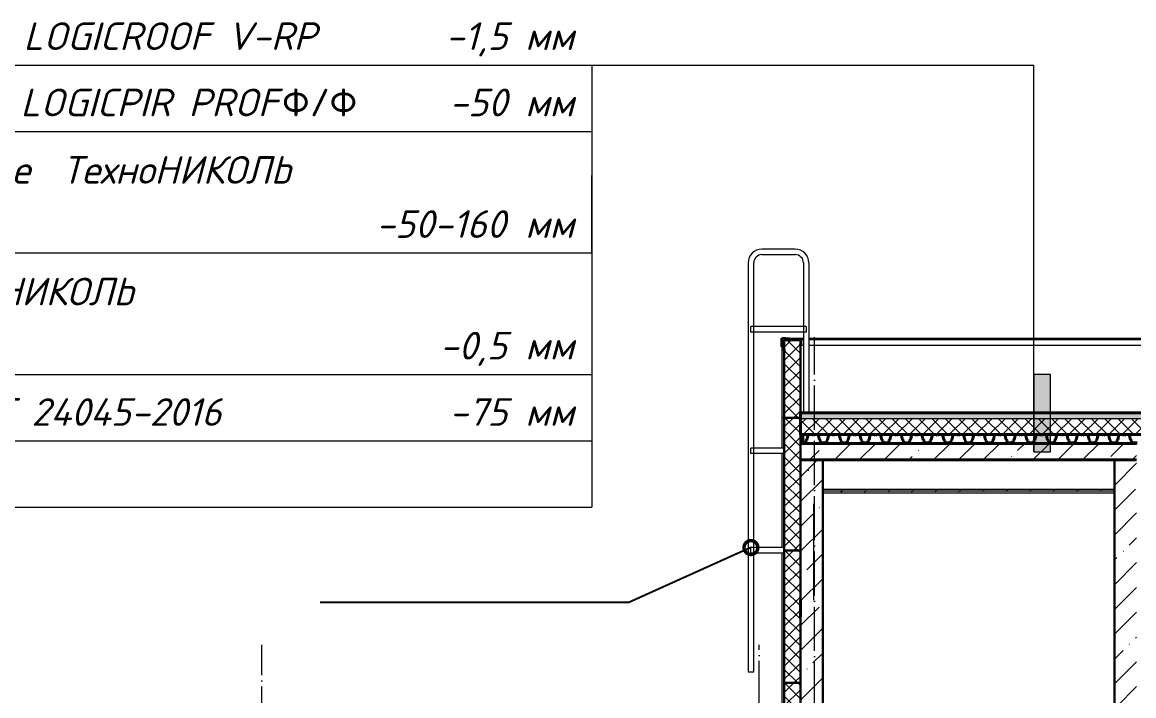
# Model space of a CAD drawing. Header units: millimetres. Extents: x -2951072 to 8268522, y -652067 to -630209.
# Drawn here: x 2643357 to 2653415, y -637936 to -631843 of the extents above; entities that cross this region are included whole.
import ezdxf
from ezdxf import colors
from ezdxf.entities.mleader import LeaderData, LeaderLine
from ezdxf.math import Vec2, Vec3

# ---------------------------------------------------------------- set-up
doc = ezdxf.new("R2010")
doc.units = ezdxf.units.MM
doc.header["$LTSCALE"] = 20
doc.linetypes.add('_ШПТ__20_т__2_5__Линия сетки', pattern=[25, 20, -2.5, 0, -2.5])
doc.linetypes.add('CENTER', pattern=[50.8, 31.75, -6.35, 6.35, -6.35])
doc.layers.get('0').update_dxf_attribs({"lineweight": 0})
doc.layers.add('ANNO-TEXT', color=251, linetype='Continuous')
for name, color, linetype, lineweight, true_color in [('Каркас несущий', 7, 'Continuous', 18, 0x800040), ('Крыши', 7, 'Continuous', 9, 0x004000), ('Оборудование', 7, 'Continuous', 18, 0x9f9fd0), ('Потолки', 7, 'Continuous', 9, 0x808000)]:
    doc.layers.add(name, color=color, linetype=linetype, lineweight=lineweight, true_color=true_color)
for name, color, linetype, lineweight in [('Обобщенные модели', 7, 'Continuous', 18), ('Общие ребра', 7, 'Continuous', 18), ('ОСИ', 251, 'CENTER', 18), ('Перекрытия', 7, 'Continuous', 18), ('Стены', 7, 'Continuous', 18), ('Стены разрез', 7, 'Continuous', 30), ('Стены штриховка', 7, 'Continuous', 30), ('Типовые аннотации', 7, 'Continuous', 18)]:
    doc.layers.add(name, color=color, linetype=linetype, lineweight=lineweight)
doc.styles.add('PDF ISOCPEUR Italic', font='isocpeui.ttf')
pattern_1 = [(45, (2661175.67, -643812.97), (-60.10408, 60.10408), []), (135, (2661175.67, -643812.97), (-60.10408, -60.10408), [])]
pattern_2 = [(45, (2661175.67, -643812.97), (-224.5064, 224.5064), []), (45, (2661400.18, -643812.97), (-224.5064, 224.5064), [396.875, -79.375, 3.353, -76.022])]
pattern_3 = [(45, (2661175.67, -643812.97), (-106.066, 106.066), [])]

# ---------------------------------------------------------------- blocks, each defined once
blk = doc.blocks.new('190_ФЭ_Стена_Стык вертикальный - ФЭ-C1_110-1306445-_О__Р__1-1_')
at = {"layer": 'Обобщенные модели'}
for p, q in [((14722, 9340), (14705, 9340)), ((14705, 9340), (14705, 8700)), ((14722, 9307), (14722, 8700)), ((14725, 9340), (14723, 9340)), ((14705, 8700), (14722, 8700)), ((14722, 8700), (14725, 8700))]:
    blk.add_line(p, q, dxfattribs=at)
blk = doc.blocks.new('190_ФЭ_Стена_Стык вертикальный - ФЭ-C1_110-1317728-_О__Р__1-1_')
at = {"layer": 'Обобщенные модели'}
for p, q in [((14722, 8700), (14705, 8700)), ((14705, 8700), (14705, 8425)), ((14725, 8700), (14722, 8700)), ((14722, 8700), (14722, 8425)), ((14705, 8375), (14705, 7525)), ((14722, 8375), (14722, 7525)), ((14705, 7475), (14705, 5175)), ((14722, 7475), (14722, 5175))]:
    blk.add_line(p, q, dxfattribs=at)
blk = doc.blocks.new('190_ФЭ_Парапет_Сэндвич - ФЭ-К1_150-V11-_О__Р__1-1_')
at = {"layer": 'Обобщенные модели', "lineweight": 9}
h = blk.add_hatch(dxfattribs=at)
h.set_pattern_fill('FP_7', color=256, style=0, pattern_type=2)
h.set_pattern_definition([(45, (25650.17, 307.2), (-106.066, 106.066), [])])
h.paths.add_polyline_path([(14722, 9307), (14723, 9308), (14723, 9360), (14706, 9343), (14706, 9419), (14877, 9404), (14878, 9405), (14705, 9420), (14705, 9340), (14722, 9357)], flags=0)
h.paths.add_polyline_path([(14875, 9355), (14876, 9356), (14875, 9365)], flags=0)
at = {"layer": 'Обобщенные модели', "lineweight": 40}
for p, q in [((14705, 9420), (14705, 9340)), ((14878, 9405), (14705, 9420)), ((14705, 9340), (14722, 9357)), ((14706, 9343), (14706, 9419)), ((14706, 9419), (14877, 9404)), ((14723, 9360), (14706, 9343)), ((14722, 9357), (14722, 9307)), ((14723, 9308), (14723, 9360)), ((14876, 9365), (14875, 9365)), ((14875, 9365), (14875, 9355)), ((14875, 9355), (14878, 9355)), ((14876, 9356), (14876, 9365)), ((14877, 9356), (14876, 9356)), ((14877, 9404), (14877, 9356)), ((14878, 9355), (14878, 9405)), ((14722, 9307), (14725, 9307)), ((14724, 9308), (14723, 9308)), ((14725, 9317), (14724, 9317)), ((14724, 9317), (14724, 9308)), ((14725, 9307), (14725, 9317))]:
    blk.add_line(p, q, dxfattribs=at)
blk = doc.blocks.new('190_ФЭ_Парапет_Сэндвич - ФЭ-К1_150-1300843-_О__Р__1-1_')
at = {"layer": 'Обобщенные модели'}
for p, q in [((14705, 9420), (14900, 9420)), ((14725, 9360), (14723, 9360)), ((14875, 9355), (14878, 9355)), ((14877, 9365), (14876, 9365)), ((14877, 9356), (14876, 9356)), ((14900, 9405), (14878, 9405)), ((14878, 9355), (14900, 9355)), ((14950, 9420), (45050, 9420)), ((45050, 9405), (14950, 9405)), ((14950, 9355), (45050, 9355)), ((14722, 9340), (14705, 9340))]:
    blk.add_line(p, q, dxfattribs=at)
blk = doc.blocks.new('Труба квадратная - Опорные ноги-V15-_О__Р__1-1_')
at = {"layer": 'Оборудование', "color": 7}
for p, q in [((14425, 7475), (14425, 7525)), ((14725, 7525), (14425, 7525)), ((14725, 7475), (14425, 7475))]:
    blk.add_line(p, q, dxfattribs=at)
blk = doc.blocks.new('Труба квадратная - Площадка продольно-V16-_О__Р__1-1_')
at = {"layer": 'Оборудование', "color": 7}
for p, q in [((14425, 9475), (14425, 9525)), ((14925, 9525), (14425, 9525)), ((14925, 9475), (14425, 9475)), ((14925, 9525), (14925, 9475))]:
    blk.add_line(p, q, dxfattribs=at)
blk = doc.blocks.new('Поручень - Поручень-1337034-_О__Р__1-1_')
at = {"layer": 'Оборудование', "color": 7}
for p, q in [((14825, 10225), (14525, 10225)), ((14525, 10175), (14825, 10175)), ((14400, 10100), (14400, 6400)), ((14450, 6400), (14450, 10100)), ((14900, 10100), (14900, 8750)), ((14950, 10100), (14950, 8750)), ((14950, 8750), (14900, 8750)), ((14400, 6400), (14450, 6400))]:
    blk.add_line(p, q, dxfattribs=at)
for centre, radius, start, end in [((14525, 10100), 125, 90, 180), ((14525, 10100), 75, 90, 180), ((14825, 10100), 125, 0, 90), ((14825, 10100), 75, 0, 90)]:
    blk.add_arc(centre, radius, start, end, dxfattribs=at)
blk = doc.blocks.new('010_ФлажокПирогаКонструкции_ТиповАннот_ - Тип 2-160-1477938-_О__Р__1-1_')
at = {"layer": 'Типовые аннотации'}
blk.add_hatch(color=256, dxfattribs=at).paths.add_polyline_path([(17136, 9090), (17136, 8390), (16986, 8390), (16986, 9090)], flags=0)
at = {"layer": 'Типовые аннотации', "lineweight": 20}
for p, q in [((986, 11890), (12986, 11890)), ((12986, 11890), (16986, 11890)), ((12986, 11890), (12986, 7890)), ((16986, 8390), (16986, 11890)), ((986, 11290), (12986, 11290)), ((12986, 10190), (12986, 10890)), ((986, 10190), (12986, 10190)), ((986, 9090), (12986, 9090)), ((17136, 9090), (16986, 9090)), ((16986, 9090), (16986, 8390)), ((17136, 8390), (17136, 9090)), ((986, 8490), (12986, 8490)), ((16986, 8390), (17136, 8390)), ((986, 7890), (12986, 7890))]:
    blk.add_line(p, q, dxfattribs=at)
blk = doc.blocks.new('_DOTSMALL')
at = {"color": 0, "linetype": 'ByBlock', "const_width": 0.5}
blk.add_lwpolyline([(-0.0625, 0, 1), (0.0625, 0, 1)], format="xyb", close=True, dxfattribs=at)

msp = doc.modelspace()

# ---------------------------------------------------------------- hatches: boundary and pattern name
at = {"layer": 'Крыши'}
h = msp.add_hatch(dxfattribs=at)
h.set_pattern_fill('FP_10', style=0, pattern_type=2)
h.set_pattern_definition([(45, (2661175.67, -643812.97), (-70.7107, 70.7107), []), (135, (2661175.67, -643812.97), (-70.7107, -70.7107), [])])
h.paths.add_polyline_path([(2655875.3, -635379), (2680650.5, -635379), (2680650.5, -635377), (2650400.5, -635377), (2650400.5, -635379), (2655669.6, -635379)], flags=0)
h = msp.add_hatch(dxfattribs=at)
h.set_pattern_fill('FP_11', style=0, pattern_type=2)
h.set_pattern_definition([(0, (2661175.673, -643812.97), (71.437, 41.244), [47.625, -95.25]), (120, (2661175.673, -643812.97), (-71.43735, 41.24512), [47.625, -95.25]), (60, (2661175.673, -643812.97), (0.00065, 82.48912), [0, -95.25, 47.625, 0])])
h.paths.add_polyline_path([(2655875.3, -635429.1), (2680650.5, -635429.1), (2680650.5, -635379), (2650400.5, -635379), (2650400.5, -635429.1), (2655669.6, -635429.1)], flags=0)
h = msp.add_hatch(dxfattribs=at)
h.set_pattern_fill('FP_8', style=0, pattern_type=2)
h.set_pattern_definition(pattern_1)
h.paths.add_polyline_path([(2650400.5, -635572.3), (2680650.5, -635572.3), (2680650.5, -635429.1), (2650400.5, -635429.1), (2650400.5, -635561.8)], flags=0)
at = {"layer": 'Перекрытия', "lineweight": 9}
h = msp.add_hatch(dxfattribs=at)
h.set_pattern_fill('FP_1', color=256, style=0, pattern_type=2)
h.set_pattern_definition([(45, (2661175.67, -642394.97), (-224.5064, 224.5064), []), (45, (2661400.18, -642394.97), (-224.5064, 224.5064), [396.875, -79.375, 3.353, -76.022])])
h.paths.add_polyline_path([(2650400.5, -635802.2), (2653440.5, -635802.2), (2653440.5, -635652.2), (2650400.5, -635652.2)], flags=0)
at = {"layer": 'Потолки'}
h = msp.add_hatch(dxfattribs=at)
h.set_pattern_fill('FP_7', style=0, pattern_type=2)
h.set_pattern_definition([(45, (2658165.67, -642693.97), (-106.066, 106.066), [])])
h.paths.add_polyline_path([(2650600.5, -636093.2), (2653240.5, -636085.2), (2653240.5, -636069.2), (2650600.5, -636077.2)])
at = {"layer": 'Стены штриховка', "lineweight": 9}
h = msp.add_hatch(dxfattribs=at)
h.set_pattern_fill('FP_7', color=256, style=0, pattern_type=2)
h.set_pattern_definition(pattern_3)
h.paths.add_polyline_path([(2650252.5, -635420.2), (2650252.5, -634720.2), (2650250.5, -634720.2), (2650250.5, -635420.2)], flags=0)
h = msp.add_hatch(dxfattribs=at)
h.set_pattern_fill('FP_8', color=256, style=0, pattern_type=2)
h.set_pattern_definition(pattern_1)
h.paths.add_polyline_path([(2650322.3, -635420.2), (2650398.5, -635420.2), (2650398.5, -634720.2), (2650252.5, -634720.2), (2650252.5, -635420.2)], flags=0)
h = msp.add_hatch(dxfattribs=at)
h.set_pattern_fill('FP_7', color=256, style=0, pattern_type=2)
h.set_pattern_definition(pattern_3)
h.paths.add_polyline_path([(2650400.5, -635420.2), (2650400.5, -634720.2), (2650398.5, -634720.2), (2650398.5, -635420.2)], flags=0)
h = msp.add_hatch(dxfattribs=at)
h.set_pattern_fill('FP_7', color=256, style=0, pattern_type=2)
h.set_pattern_definition(pattern_3)
h.paths.add_polyline_path([(2650252.5, -636620.2), (2650252.5, -635420.2), (2650250.5, -635420.2), (2650250.5, -636620.2)], flags=0)
h = msp.add_hatch(dxfattribs=at)
h.set_pattern_fill('FP_8', color=256, style=0, pattern_type=2)
h.set_pattern_definition(pattern_1)
h.paths.add_polyline_path([(2650252.5, -636620.2), (2650398.5, -636620.2), (2650398.5, -635420.2), (2650252.5, -635420.2), (2650252.5, -636450)], flags=0)
h = msp.add_hatch(dxfattribs=at)
h.set_pattern_fill('FP_7', color=256, style=0, pattern_type=2)
h.set_pattern_definition(pattern_3)
h.paths.add_polyline_path([(2650398.5, -636620.2), (2650400.5, -636620.2), (2650400.5, -635420.2), (2650398.5, -635420.2), (2650398.5, -636450)], flags=0)
h = msp.add_hatch(dxfattribs=at)
h.set_pattern_fill('FP_1', color=256, style=0, pattern_type=2)
h.set_pattern_definition(pattern_2)
h.paths.add_polyline_path([(2650400.5, -644220.2), (2650600.5, -644220.2), (2650600.5, -635802.2), (2650400.5, -635802.2), (2650400.5, -643929.7)])
h = msp.add_hatch(dxfattribs=at)
h.set_pattern_fill('FP_1', color=256, style=0, pattern_type=2)
h.set_pattern_definition(pattern_2)
h.paths.add_polyline_path([(2653407.3, -644220.2), (2653440.5, -644220.2), (2653440.5, -635802.2), (2653240.5, -635802.2), (2653240.5, -644220.2)])
h = msp.add_hatch(dxfattribs=at)
h.set_pattern_fill('FP_7', color=256, style=0, pattern_type=2)
h.set_pattern_definition(pattern_3)
h.paths.add_polyline_path([(2650252.5, -637820.2), (2650252.5, -636620.2), (2650250.5, -636620.2), (2650250.5, -637820.2)], flags=0)
h = msp.add_hatch(dxfattribs=at)
h.set_pattern_fill('FP_8', color=256, style=0, pattern_type=2)
h.set_pattern_definition(pattern_1)
h.paths.add_polyline_path([(2650398.5, -637820.2), (2650398.5, -636620.2), (2650252.5, -636620.2), (2650252.5, -637820.2)], flags=0)
h = msp.add_hatch(dxfattribs=at)
h.set_pattern_fill('FP_7', color=256, style=0, pattern_type=2)
h.set_pattern_definition(pattern_3)
h.paths.add_polyline_path([(2650400.5, -637820.2), (2650400.5, -636620.2), (2650398.5, -636620.2), (2650398.5, -637820.2)], flags=0)
h = msp.add_hatch(dxfattribs=at)
h.set_pattern_fill('FP_7', color=256, style=0, pattern_type=2)
h.set_pattern_definition(pattern_3)
h.paths.add_polyline_path([(2650252.5, -639020.2), (2650252.5, -637820.2), (2650250.5, -637820.2), (2650250.5, -639020.2)], flags=0)
h = msp.add_hatch(dxfattribs=at)
h.set_pattern_fill('FP_8', color=256, style=0, pattern_type=2)
h.set_pattern_definition(pattern_1)
h.paths.add_polyline_path([(2650398.5, -639020.2), (2650398.5, -637820.2), (2650252.5, -637820.2), (2650252.5, -639020.2)], flags=0)
h = msp.add_hatch(dxfattribs=at)
h.set_pattern_fill('FP_7', color=256, style=0, pattern_type=2)
h.set_pattern_definition(pattern_3)
h.paths.add_polyline_path([(2650400.5, -639020.2), (2650400.5, -637820.2), (2650398.5, -637820.2), (2650398.5, -639020.2)], flags=0)

# ---------------------------------------------------------------- linework, layer by layer
at = {"layer": 'Каркас несущий', "color": 7}
for p, q in [((2650470, -635660.2), (2650470, -635652.2)), ((2650470, -635900.2), (2650470, -635892.2))]:
    msp.add_line(p, q, dxfattribs=at)
at = {"layer": 'Крыши', "color": 7}
msp.add_line((2650400.5, -635373.8), (2662578.7, -635373.8), dxfattribs=at)
at = {"layer": 'Крыши', "color": 7, "lineweight": 40}
for p, q in [((2680650.5, -635377), (2650400.5, -635377)), ((2650400.5, -635377), (2650400.5, -635572.3)), ((2650400.5, -635572.3), (2680650.5, -635572.3))]:
    msp.add_line(p, q, dxfattribs=at)
at = {"layer": 'Общие ребра'}
for p, q in [((2680650.5, -635379), (2650400.5, -635379)), ((2680650.5, -635429.1), (2650400.5, -635429.1)), ((2653240.5, -635805.2), (2650600.5, -635805.2)), ((2653240.5, -636085.2), (2650600.5, -636085.2))]:
    msp.add_line(p, q, dxfattribs=at)
at = {"layer": 'ОСИ', "linetype": '_ШПТ__20_т__2_5__Линия сетки'}
for p, q in [((2650525.5, -645531.4), (2650525.5, -634693)), ((2645525.5, -646752.2), (2645525.5, -637476.3)), ((2650025.5, -645522.1), (2650025.5, -637476.3))]:
    msp.add_line(p, q, dxfattribs=at)
at = {"layer": 'Перекрытия', "lineweight": 40}
for p, q in [((2650420.5, -635572.3), (2650420.5, -635648.3)), ((2650444.5, -635648.3), (2650448.4, -635628.3)), ((2650448.4, -635628.3), (2650456.4, -635620.3)), ((2650456.4, -635620.3), (2650468.3, -635573.3)), ((2650468.3, -635573.3), (2650505.3, -635573.3)), ((2650505.3, -635573.3), (2650514.3, -635580.3)), ((2650514.3, -635580.3), (2650523.3, -635573.3)), ((2650523.3, -635573.3), (2650560.3, -635573.3)), ((2650560.3, -635573.3), (2650572.1, -635620.3)), ((2650572.1, -635620.3), (2650580.1, -635628.3)), ((2650580.1, -635628.3), (2650584, -635648.3)), ((2650632, -635648.3), (2650635.9, -635628.3)), ((2650635.9, -635628.3), (2650643.9, -635620.3)), ((2650643.9, -635620.3), (2650655.8, -635573.3)), ((2650655.8, -635573.3), (2650692.8, -635573.3)), ((2650692.8, -635573.3), (2650701.8, -635580.3)), ((2650701.8, -635580.3), (2650710.8, -635573.3)), ((2650710.8, -635573.3), (2650747.8, -635573.3)), ((2650747.8, -635573.3), (2650759.6, -635620.3)), ((2650759.6, -635620.3), (2650767.6, -635628.3)), ((2650767.6, -635628.3), (2650771.5, -635648.3)), ((2650819.5, -635648.3), (2650823.4, -635628.3)), ((2650823.4, -635628.3), (2650831.4, -635620.3)), ((2650831.4, -635620.3), (2650843.3, -635573.3)), ((2650843.3, -635573.3), (2650880.3, -635573.3)), ((2650880.3, -635573.3), (2650889.3, -635580.3)), ((2650889.3, -635580.3), (2650898.3, -635573.3)), ((2650898.3, -635573.3), (2650935.3, -635573.3)), ((2650935.3, -635573.3), (2650947.1, -635620.3)), ((2650947.1, -635620.3), (2650955.1, -635628.3)), ((2650955.1, -635628.3), (2650959, -635648.3)), ((2651007, -635648.3), (2651010.9, -635628.3)), ((2651010.9, -635628.3), (2651018.9, -635620.3)), ((2651018.9, -635620.3), (2651030.8, -635573.3)), ((2651030.8, -635573.3), (2651067.8, -635573.3)), ((2651067.8, -635573.3), (2651076.8, -635580.3)), ((2651076.8, -635580.3), (2651085.8, -635573.3)), ((2651085.8, -635573.3), (2651122.8, -635573.3)), ((2651122.8, -635573.3), (2651134.6, -635620.3)), ((2651134.6, -635620.3), (2651142.6, -635628.3)), ((2651142.6, -635628.3), (2651146.5, -635648.3)), ((2651194.5, -635648.3), (2651198.4, -635628.3)), ((2651198.4, -635628.3), (2651206.4, -635620.3)), ((2651206.4, -635620.3), (2651218.3, -635573.3)), ((2651218.3, -635573.3), (2651255.3, -635573.3)), ((2651255.3, -635573.3), (2651264.3, -635580.3)), ((2651264.3, -635580.3), (2651273.3, -635573.3)), ((2651273.3, -635573.3), (2651310.3, -635573.3)), ((2651310.3, -635573.3), (2651322.1, -635620.3)), ((2651322.1, -635620.3), (2651330.1, -635628.3)), ((2651330.1, -635628.3), (2651334, -635648.3)), ((2651382, -635648.3), (2651385.9, -635628.3)), ((2651385.9, -635628.3), (2651393.9, -635620.3)), ((2651393.9, -635620.3), (2651405.8, -635573.3)), ((2651405.8, -635573.3), (2651442.8, -635573.3)), ((2651442.8, -635573.3), (2651451.8, -635580.3)), ((2651451.8, -635580.3), (2651460.8, -635573.3)), ((2651460.8, -635573.3), (2651497.8, -635573.3)), ((2651497.8, -635573.3), (2651509.6, -635620.3)), ((2651509.6, -635620.3), (2651517.6, -635628.3)), ((2651517.6, -635628.3), (2651521.5, -635648.3)), ((2651569.5, -635648.3), (2651573.4, -635628.3)), ((2651573.4, -635628.3), (2651581.4, -635620.3)), ((2651581.4, -635620.3), (2651593.3, -635573.3)), ((2651593.3, -635573.3), (2651630.3, -635573.3)), ((2651630.3, -635573.3), (2651639.3, -635580.3)), ((2651639.3, -635580.3), (2651648.3, -635573.3)), ((2651648.3, -635573.3), (2651685.3, -635573.3)), ((2651685.3, -635573.3), (2651697.1, -635620.3)), ((2651697.1, -635620.3), (2651705.1, -635628.3)), ((2651705.1, -635628.3), (2651709, -635648.3)), ((2651757, -635648.3), (2651760.9, -635628.3)), ((2651760.9, -635628.3), (2651768.9, -635620.3)), ((2651768.9, -635620.3), (2651780.8, -635573.3)), ((2651780.8, -635573.3), (2651817.8, -635573.3)), ((2651817.8, -635573.3), (2651826.8, -635580.3)), ((2651826.8, -635580.3), (2651835.8, -635573.3)), ((2651835.8, -635573.3), (2651872.8, -635573.3)), ((2651872.8, -635573.3), (2651884.6, -635620.3)), ((2651884.6, -635620.3), (2651892.6, -635628.3)), ((2651892.6, -635628.3), (2651896.5, -635648.3)), ((2651944.5, -635648.3), (2651948.4, -635628.3)), ((2651948.4, -635628.3), (2651956.4, -635620.3)), ((2651956.4, -635620.3), (2651968.3, -635573.3)), ((2651968.3, -635573.3), (2652005.3, -635573.3)), ((2652005.3, -635573.3), (2652014.3, -635580.3)), ((2652014.3, -635580.3), (2652023.3, -635573.3)), ((2652023.3, -635573.3), (2652060.3, -635573.3)), ((2652060.3, -635573.3), (2652072.1, -635620.3)), ((2652072.1, -635620.3), (2652080.1, -635628.3)), ((2652080.1, -635628.3), (2652084, -635648.3)), ((2652132, -635648.3), (2652135.9, -635628.3)), ((2652135.9, -635628.3), (2652143.9, -635620.3)), ((2652143.9, -635620.3), (2652155.8, -635573.3)), ((2652155.8, -635573.3), (2652192.8, -635573.3)), ((2652192.8, -635573.3), (2652201.8, -635580.3)), ((2652201.8, -635580.3), (2652210.8, -635573.3)), ((2652210.8, -635573.3), (2652247.8, -635573.3)), ((2652247.8, -635573.3), (2652259.6, -635620.3)), ((2652259.6, -635620.3), (2652267.6, -635628.3)), ((2652267.6, -635628.3), (2652271.5, -635648.3)), ((2652319.5, -635648.3), (2652323.4, -635628.3)), ((2652323.4, -635628.3), (2652331.4, -635620.3)), ((2652331.4, -635620.3), (2652343.3, -635573.3)), ((2652343.3, -635573.3), (2652380.3, -635573.3)), ((2652380.3, -635573.3), (2652389.3, -635580.3)), ((2652389.3, -635580.3), (2652398.3, -635573.3)), ((2652398.3, -635573.3), (2652435.3, -635573.3)), ((2652435.3, -635573.3), (2652447.1, -635620.3)), ((2652447.1, -635620.3), (2652455.1, -635628.3)), ((2652455.1, -635628.3), (2652459, -635648.3)), ((2652507, -635648.3), (2652510.9, -635628.3)), ((2652510.9, -635628.3), (2652518.9, -635620.3)), ((2652518.9, -635620.3), (2652530.8, -635573.3)), ((2652530.8, -635573.3), (2652567.8, -635573.3)), ((2652567.8, -635573.3), (2652576.8, -635580.3)), ((2652576.8, -635580.3), (2652585.8, -635573.3)), ((2652585.8, -635573.3), (2652622.8, -635573.3)), ((2652622.8, -635573.3), (2652634.6, -635620.3)), ((2652634.6, -635620.3), (2652642.6, -635628.3)), ((2652642.6, -635628.3), (2652646.5, -635648.3)), ((2652694.5, -635648.3), (2652698.4, -635628.3)), ((2652698.4, -635628.3), (2652706.4, -635620.3)), ((2652706.4, -635620.3), (2652718.3, -635573.3)), ((2652718.3, -635573.3), (2652755.3, -635573.3)), ((2652755.3, -635573.3), (2652764.3, -635580.3)), ((2652764.3, -635580.3), (2652773.3, -635573.3)), ((2652773.3, -635573.3), (2652810.3, -635573.3)), ((2652810.3, -635573.3), (2652822.1, -635620.3)), ((2652822.1, -635620.3), (2652830.1, -635628.3)), ((2652830.1, -635628.3), (2652834, -635648.3)), ((2652882, -635648.3), (2652885.9, -635628.3)), ((2652885.9, -635628.3), (2652893.9, -635620.3)), ((2652893.9, -635620.3), (2652905.8, -635573.3)), ((2652905.8, -635573.3), (2652942.8, -635573.3)), ((2652942.8, -635573.3), (2652951.8, -635580.3)), ((2652951.8, -635580.3), (2652960.8, -635573.3)), ((2652960.8, -635573.3), (2652997.8, -635573.3)), ((2652997.8, -635573.3), (2653009.6, -635620.3)), ((2653009.6, -635620.3), (2653017.6, -635628.3)), ((2653017.6, -635628.3), (2653021.5, -635648.3)), ((2653069.5, -635648.3), (2653073.4, -635628.3)), ((2653073.4, -635628.3), (2653081.4, -635620.3)), ((2653081.4, -635620.3), (2653093.3, -635573.3)), ((2653093.3, -635573.3), (2653130.3, -635573.3)), ((2653130.3, -635573.3), (2653139.3, -635580.3)), ((2653139.3, -635580.3), (2653148.3, -635573.3)), ((2653148.3, -635573.3), (2653185.3, -635573.3)), ((2653185.3, -635573.3), (2653197.1, -635620.3)), ((2653197.1, -635620.3), (2653205.1, -635628.3)), ((2653205.1, -635628.3), (2653209, -635648.3)), ((2653257, -635648.3), (2653260.9, -635628.3)), ((2653260.9, -635628.3), (2653268.9, -635620.3)), ((2653268.9, -635620.3), (2653280.8, -635573.3)), ((2653280.8, -635573.3), (2653317.8, -635573.3)), ((2653317.8, -635573.3), (2653326.8, -635580.3)), ((2653326.8, -635580.3), (2653335.8, -635573.3)), ((2653335.8, -635573.3), (2653372.8, -635573.3)), ((2653372.8, -635573.3), (2653384.6, -635620.3)), ((2653384.6, -635620.3), (2653392.6, -635628.3)), ((2653392.6, -635628.3), (2653396.5, -635648.3)), ((2653440.5, -635652.2), (2650400.5, -635652.2)), ((2650420.5, -635648.3), (2650444.5, -635648.3)), ((2650584, -635648.3), (2650632, -635648.3)), ((2650771.5, -635648.3), (2650819.5, -635648.3)), ((2650959, -635648.3), (2651007, -635648.3)), ((2651146.5, -635648.3), (2651194.5, -635648.3)), ((2651334, -635648.3), (2651382, -635648.3)), ((2651521.5, -635648.3), (2651569.5, -635648.3)), ((2651709, -635648.3), (2651757, -635648.3)), ((2651896.5, -635648.3), (2651944.5, -635648.3)), ((2652084, -635648.3), (2652132, -635648.3)), ((2652271.5, -635648.3), (2652319.5, -635648.3)), ((2652459, -635648.3), (2652507, -635648.3)), ((2652646.5, -635648.3), (2652694.5, -635648.3)), ((2652834, -635648.3), (2652882, -635648.3)), ((2653021.5, -635648.3), (2653069.5, -635648.3)), ((2653209, -635648.3), (2653257, -635648.3)), ((2653396.5, -635648.3), (2653444.5, -635648.3)), ((2650400.5, -635802.2), (2653440.5, -635802.2)), ((2650400.5, -637070.2), (2650400.5, -637220.2))]:
    msp.add_line(p, q, dxfattribs=at)
at = {"layer": 'Потолки', "color": 7, "lineweight": 18}
for p, q in [((2650600.5, -635807.2), (2653240.5, -635807.2)), ((2653240.5, -636069.2), (2650600.5, -636069.2)), ((2650600.5, -636101.2), (2653240.5, -636101.2))]:
    msp.add_line(p, q, dxfattribs=at)
at = {"layer": 'Стены'}
for p, q in [((2650402.5, -634720.2), (2650400.5, -634720.2)), ((2650584, -635648.3), (2650444.5, -635648.3)), ((2650771.5, -635648.3), (2650632, -635648.3)), ((2650959, -635648.3), (2650819.5, -635648.3)), ((2651146.5, -635648.3), (2651007, -635648.3)), ((2651334, -635648.3), (2651194.5, -635648.3)), ((2651521.5, -635648.3), (2651382, -635648.3)), ((2651709, -635648.3), (2651569.5, -635648.3)), ((2651896.5, -635648.3), (2651757, -635648.3)), ((2652084, -635648.3), (2651944.5, -635648.3)), ((2652271.5, -635648.3), (2652132, -635648.3)), ((2652459, -635648.3), (2652319.5, -635648.3)), ((2652646.5, -635648.3), (2652507, -635648.3)), ((2652834, -635648.3), (2652694.5, -635648.3)), ((2653021.5, -635648.3), (2652882, -635648.3)), ((2653209, -635648.3), (2653069.5, -635648.3)), ((2653396.5, -635648.3), (2653257, -635648.3)), ((2650520.5, -637070.2), (2650520.5, -636198.2))]:
    msp.add_line(p, q, dxfattribs=at)
at = {"layer": 'Стены разрез'}
for p, q in [((2650250.5, -634720.2), (2650250.5, -637820.2)), ((2650400.5, -634720.2), (2650250.5, -634720.2)), ((2650400.5, -644220.2), (2650400.5, -634720.2)), ((2650400.5, -635420.2), (2650250.5, -635420.2)), ((2650600.5, -644120.2), (2650600.5, -635807.2)), ((2653240.5, -635807.2), (2653240.5, -644120.2)), ((2650250.5, -636620.2), (2650400.5, -636620.2)), ((2650250.5, -637820.2), (2650250.5, -644100.2)), ((2650400.5, -637820.2), (2650250.5, -637820.2))]:
    msp.add_line(p, q, dxfattribs=at)
at = {"layer": 'Стены штриховка', "lineweight": 9}
for p, q in [((2650252.5, -634720.2), (2650252.5, -644100.2)), ((2650398.5, -634720.2), (2650398.5, -644100.2))]:
    msp.add_line(p, q, dxfattribs=at)

# ---------------------------------------------------------------- block references
at = {"layer": 'ANNO-TEXT', "color": 7, "lineweight": 0}
msp.add_blockref('010_ФлажокПирогаКонструкции_ТиповАннот_ - Тип 2-160-1477938-_О__Р__1-1_', (2635525.5, -644120.2), dxfattribs=at)
at = {"layer": 'Обобщенные модели'}
for name in ['190_ФЭ_Парапет_Сэндвич - ФЭ-К1_150-V11-_О__Р__1-1_', '190_ФЭ_Парапет_Сэндвич - ФЭ-К1_150-1300843-_О__Р__1-1_', '190_ФЭ_Стена_Стык вертикальный - ФЭ-C1_110-1306445-_О__Р__1-1_', '190_ФЭ_Стена_Стык вертикальный - ФЭ-C1_110-1317728-_О__Р__1-1_']:
    msp.add_blockref(name, (2635525.5, -644120.2), dxfattribs=at)
at = {"layer": 'Оборудование', "color": 7}
for name, p in [('Поручень - Поручень-1337034-_О__Р__1-1_', (2635525.5, -644120.2)), ('Труба квадратная - Площадка продольно-V16-_О__Р__1-1_', (2635525.5, -644120.2)), ('Труба квадратная - Опорные ноги-V15-_О__Р__1-1_', (2635525.5, -643220.2)), ('Труба квадратная - Опорные ноги-V15-_О__Р__1-1_', (2635525.5, -644120.2))]:
    msp.add_blockref(name, p, dxfattribs=at)

# ---------------------------------------------------------------- texts
at = {"layer": 'ANNO-TEXT', "color": 7, "lineweight": 0, "char_height": 250, "attachment_point": 1, "line_spacing_factor": 1.022761, "style": 'PDF ISOCPEUR Italic'}
for s, insert, width in [(' LOGICROOF V-RP', (2643209.2, -631843.8), 4035.171), ('-1,5 ', (2647187.3, -631843.8), 1028.823), ('мм', (2647908.3, -631843.8), 1028.823), (' LOGICPIR PROF ', (2643182.7, -632443.8), 5066.386), ('\\fISOCPEUR|b0|i0|c204|p34|;Ф', (2645709.5, -632443.8), 1028.823), ('\\fISOCPEUR|b0|i0|c204|p34|;/', (2645960.9, -632443.8), 1028.823), ('\\fISOCPEUR|b0|i0|c204|p34|;Ф', (2646139.5, -632443.8), 1028.823), ('-50 ', (2647220.3, -632443.8), 1028.823), ('мм', (2647908.2, -632443.8), 1028.823), ('уклонообразующие', (2640596.4, -633053.8), 1028.823), ('ТехноНИКОЛЬ', (2643718.5, -633053.8), 1028.823), ('-50-160 ', (2646559.3, -633543.8), 1028.823), ('мм', (2647908.7, -633543.8), 1028.823), ('ТехноНИКОЛЬ', (2642296.4, -634153.8), 1028.823), ('-0,5 ', (2647134.3, -634643.8), 1028.823), ('мм', (2647908.2, -634643.8), 1028.823), ('ГОСТ 24045-2016', (2642554.4, -635243.8), 3595.024), ('-75 ', (2647220.3, -635243.8), 1028.823), ('мм', (2647908.2, -635243.8), 1028.823)]:
    msp.add_mtext(s, dxfattribs=dict(at, insert=insert, width=width))

# ---------------------------------------------------------------- leaders
ml = msp.add_multileader_mtext('Standard')
ml.set_content('Лестница ЛП-2\\Pсм раздел КМ', color=256, style='PDF ISOCPEUR Italic')
ml.set_leader_properties()
ml.set_arrow_properties(name='DOTSMALL')
ml.build(insert=Vec2(0, 0))
ml.multileader.update_dxf_attribs({"text_left_attachment_type": 6, "text_right_attachment_type": 6, "dogleg_length": 0.36, "arrow_head_size": 250, "scale": 100})
ctx = ml.context
ctx.base_point, ctx.scale, ctx.char_height, ctx.arrow_head_size, ctx.landing_gap_size, ctx.plane_origin = Vec3(2645790.6, -637093.2), 100, 250, 250, 250, Vec3(2651484.2, -639235.5)
ctx.left_attachment, ctx.right_attachment, ctx.text_align_type = 6, 6, 2
notes = []
notes.append((ctx, [(1, (1, 1, 0), (2648845, -637093.2), (-1, 0), 36, [(0, [(2649950.5, -636595.2)], 0, [])])]))
ctx.mtext.insert, ctx.mtext.width, ctx.mtext.alignment, ctx.mtext.flow_direction = Vec3(2648559, -636768.2), 55855.724, 3, 5
for ctx, leaders in notes:
    for number, flags, end, landing, length, lines in leaders:
        leader = LeaderData()
        leader.index, (leader.has_last_leader_line, leader.has_dogleg_vector, leader.attachment_direction) = number, flags
        leader.last_leader_point, leader.dogleg_vector, leader.dogleg_length = Vec3(end), Vec3(landing), length
        for number, points, colour, breaks in lines:
            line = LeaderLine()
            line.index, line.vertices, line.color, line.breaks = number, Vec3.list(points), colors.encode_raw_color(colour), breaks
            leader.lines.append(line)
        ctx.leaders.append(leader)

doc.saveas('drawing.dxf')
